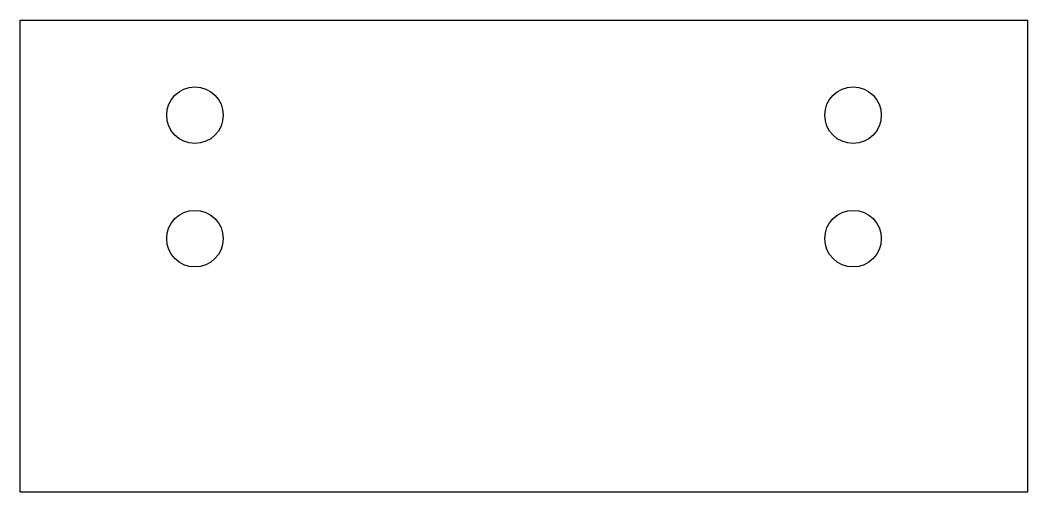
# Model space of a CAD drawing. Header units: millimetres. Extents: x 0 to 196, y 0 to 92.
import ezdxf

# ---------------------------------------------------------------- set-up
doc = ezdxf.new("R2010")
doc.units = ezdxf.units.MM
doc.layers.add('flat', color=7, linetype='CONTINUOUS')

msp = doc.modelspace()

# ---------------------------------------------------------------- linework, layer by layer
at = {"layer": 'flat'}
for p, q in [((0, 0), (0, 91.75)), ((0, 91.75), (196, 91.75)), ((196, 0), (196, 91.75)), ((0, 0), (196, 0))]:
    msp.add_line(p, q, dxfattribs=at)
for centre in [(34, 73.25), (162, 73.25), (34, 49.25), (162, 49.25)]:
    msp.add_circle(centre, 5.5, dxfattribs=at)

doc.saveas('drawing.dxf')
